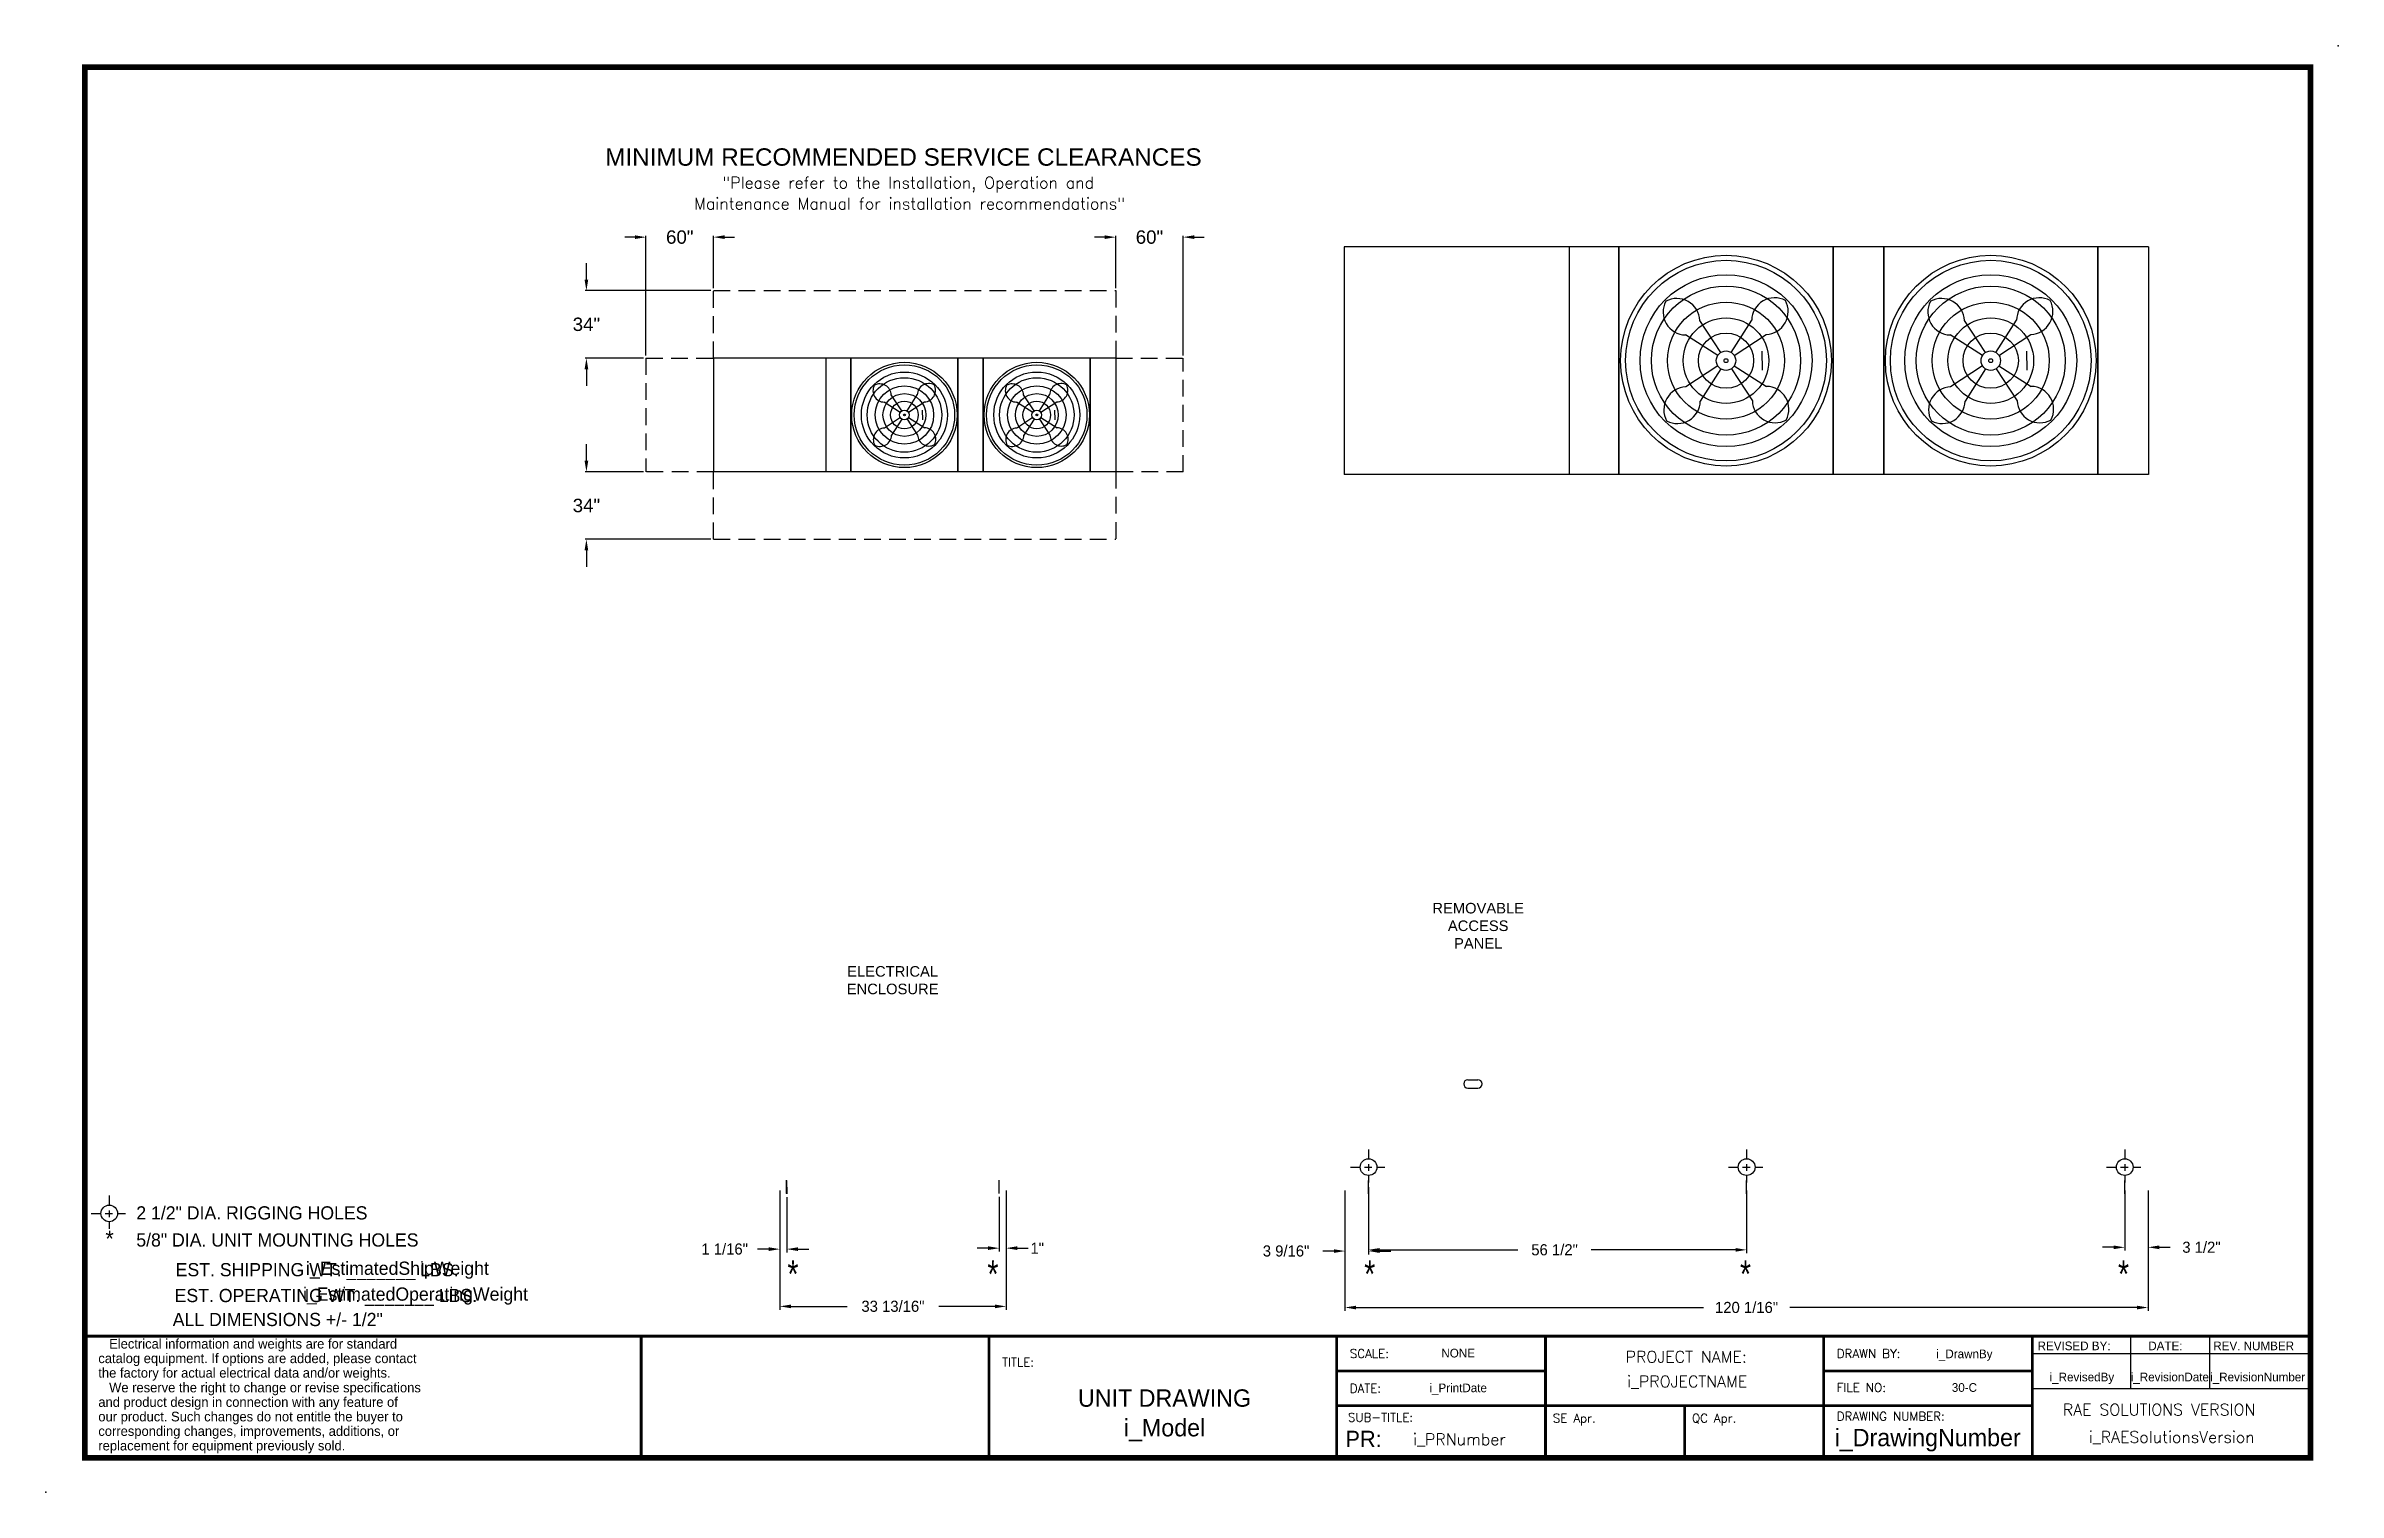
# Model space of a CAD drawing. Extents: x -20 to 322, y -9 to 207.
import ezdxf
from ezdxf.enums import TextEntityAlignment as Align

# ---------------------------------------------------------------- set-up
doc = ezdxf.new("R2010")
doc.units = 0
doc.header["$MEASUREMENT"] = 0
doc.linetypes.add('DASHED', pattern=[0.75, 0.5, -0.25])
doc.layers.get('0').update_dxf_attribs({"color": 1, "linetype": 'CONTINUOUS'})
doc.styles.add('dimentions', font='ARIAL.TTF')
doc.styles.add('SIMPLEX', font='SIMPLEX')
doc.styles.add('SLDTEXTSTYLE0', font='ARIAL.TTF', dxfattribs={"width": 0.75})
doc.dimstyles.get("Standard").update_dxf_attribs({"dimtxt": 1.66, "dimasz": 1.66, "dimexe": 0.5, "dimexo": 0.5, "dimgap": 0.5, "dimtad": 0, "dimtih": 1, "dimtoh": 1, "dimdec": 4, "dimzin": 0, "dimdsep": 46, "dimlunit": 5, "dimtxsty": 'STANDARD', "dimcen": 0.09, "dimadec": 0, "dimazin": 0, "dimtfac": 1, "dimtdec": 4, "dimtofl": 0, "dimtmove": 0, "dimatfit": 3, "dimfxl": 1, "dimfrac": 2, "dimtolj": 1, "dimtzin": 0, "dimarcsym": 0})

# ---------------------------------------------------------------- blocks, each defined once
blk = doc.blocks.new('*D19')
at = {"color": 0, "lineweight": -2}
for p, q in [((89.4, 36.02), (89.4, 18.2)), ((123.21, 36.02), (123.21, 18.2)), ((91.06, 18.7), (99.44, 18.7)), ((121.55, 18.7), (113.17, 18.7))]:
    blk.add_line(p, q, dxfattribs=at)
at = {"color": 0}
for points in [[(91.06, 18.97), (91.06, 18.42), (89.4, 18.7)], [(121.55, 18.97), (121.55, 18.42), (123.21, 18.7)]]:
    blk.add_solid(points, dxfattribs=at)
at = {"color": 0, "insert": (106.3, 18.7), "char_height": 1.66, "attachment_point": 5}
blk.add_mtext('\\A1;33 13/16"', dxfattribs=at)
blk = doc.blocks.new('*D20')
at = {"color": 0, "lineweight": -2}
for p, q in [((89.4, 36.02), (89.4, 26.76)), ((90.43, 35.02), (90.43, 26.76)), ((87.74, 27.26), (86.08, 27.26)), ((92.09, 27.26), (93.75, 27.26))]:
    blk.add_line(p, q, dxfattribs=at)
at = {"color": 0}
for points in [[(87.74, 27.53), (87.74, 26.98), (89.4, 27.26)], [(92.09, 27.53), (92.09, 26.98), (90.43, 27.26)]]:
    blk.add_solid(points, dxfattribs=at)
at = {"color": 0, "insert": (81.15, 27.26), "char_height": 1.66, "attachment_point": 5}
blk.add_mtext('\\A1;1 1/16"', dxfattribs=at)
blk = doc.blocks.new('*D21')
at = {"color": 0, "lineweight": -2}
for p, q in [((122.19, 35.08), (122.19, 26.9)), ((123.21, 36.02), (123.21, 26.9)), ((120.53, 27.4), (118.87, 27.4)), ((124.87, 27.4), (126.53, 27.4))]:
    blk.add_line(p, q, dxfattribs=at)
at = {"color": 0}
for points in [[(120.53, 27.68), (120.53, 27.13), (122.19, 27.4)], [(124.87, 27.68), (124.87, 27.13), (123.21, 27.4)]]:
    blk.add_solid(points, dxfattribs=at)
at = {"color": 0, "insert": (127.86, 27.4), "char_height": 1.66, "attachment_point": 5}
blk.add_mtext('\\A1;1"', dxfattribs=at)
blk = doc.blocks.new('*D22')
at = {"color": 0, "lineweight": -2}
for p, q in [((173.85, 36.02), (173.85, 18.03)), ((293.88, 36.02), (293.88, 18.03)), ((175.51, 18.53), (227.42, 18.53)), ((292.22, 18.53), (240.32, 18.53))]:
    blk.add_line(p, q, dxfattribs=at)
at = {"color": 0}
for points in [[(175.51, 18.8), (175.51, 18.25), (173.85, 18.53)], [(292.22, 18.8), (292.22, 18.25), (293.88, 18.53)]]:
    blk.add_solid(points, dxfattribs=at)
at = {"color": 0, "insert": (233.87, 18.53), "char_height": 1.66, "attachment_point": 5}
blk.add_mtext('\\A1;120 1/16"', dxfattribs=at)
blk = doc.blocks.new('*D23')
at = {"color": 0, "lineweight": -2}
for p, q in [((173.85, 36.02), (173.85, 26.47)), ((177.38, 36.02), (177.38, 26.47)), ((172.19, 26.97), (170.53, 26.97)), ((179.04, 26.97), (180.7, 26.97))]:
    blk.add_line(p, q, dxfattribs=at)
at = {"color": 0}
for points in [[(172.19, 27.24), (172.19, 26.69), (173.85, 26.97)], [(179.04, 27.24), (179.04, 26.69), (177.38, 26.97)]]:
    blk.add_solid(points, dxfattribs=at)
at = {"color": 0, "insert": (165.05, 26.97), "char_height": 1.66, "attachment_point": 5}
blk.add_mtext('\\A1;3 9/16"', dxfattribs=at)
blk = doc.blocks.new('*D24')
at = {"color": 0, "lineweight": -2}
for p, q in [((177.38, 36.02), (177.38, 26.65)), ((233.88, 36.02), (233.88, 26.65)), ((179.04, 27.15), (199.7, 27.15)), ((232.22, 27.15), (210.66, 27.15))]:
    blk.add_line(p, q, dxfattribs=at)
at = {"color": 0}
for points in [[(179.04, 27.42), (179.04, 26.87), (177.38, 27.15)], [(232.22, 27.42), (232.22, 26.87), (233.88, 27.15)]]:
    blk.add_solid(points, dxfattribs=at)
at = {"color": 0, "insert": (205.18, 27.15), "char_height": 1.66, "attachment_point": 5}
blk.add_mtext('\\A1;56 1/2"', dxfattribs=at)
blk = doc.blocks.new('*D25')
at = {"color": 0, "lineweight": -2}
for p, q in [((290.38, 36.02), (290.38, 27.03)), ((293.88, 36.02), (293.88, 27.03)), ((288.72, 27.53), (287.06, 27.53)), ((295.54, 27.53), (297.2, 27.53))]:
    blk.add_line(p, q, dxfattribs=at)
at = {"color": 0}
for points in [[(288.72, 27.8), (288.72, 27.25), (290.38, 27.53)], [(295.54, 27.8), (295.54, 27.25), (293.88, 27.53)]]:
    blk.add_solid(points, dxfattribs=at)
at = {"color": 0, "insert": (301.85, 27.53), "char_height": 1.66, "attachment_point": 5}
blk.add_mtext('\\A1;3 1/2"', dxfattribs=at)

msp = doc.modelspace()

# ---------------------------------------------------------------- linework, layer by layer
at = {"color": 1, "lineweight": 30, "ltscale": 5}
for p, q in [((67.73436, 178.54823), (66.2384, 178.54823)), ((69.39436, 160.83799), (69.39436, 178.72823)), ((79.48294, 170.92657), (79.48294, 178.72823)), ((79.48294, 170.92657), (79.48294, 178.72823)), ((81.14294, 178.54823), (82.6389, 178.54823)), ((137.92758, 178.54823), (136.43162, 178.54823)), ((139.58758, 170.92657), (139.58758, 178.72823)), ((139.58758, 170.92657), (139.58758, 178.72823)), ((149.67616, 160.83799), (149.67616, 178.72823)), ((151.33616, 178.54823), (152.83212, 178.54823)), ((293.94537, 177.08514), (173.73611, 177.08514)), ((173.73611, 177.08514), (173.73611, 143.08514)), ((207.36111, 177.08514), (207.36111, 143.08514)), ((214.79861, 177.08514), (214.79861, 143.08514)), ((214.79861, 143.08514), (214.79861, 177.08514)), ((246.79861, 177.08514), (246.79861, 143.08514)), ((246.79861, 143.08514), (246.79861, 177.08514)), ((254.36111, 177.08514), (254.36111, 143.08514)), ((254.36111, 143.08514), (254.36111, 177.08514)), ((286.36111, 177.08514), (286.36111, 143.08514)), ((286.36111, 143.08514), (286.36111, 177.08514)), ((293.94537, 177.08514), (293.94537, 143.08514)), ((60.49017, 172.21157), (60.49017, 174.67587)), ((79.10794, 170.55157), (60.31017, 170.55157)), ((236.14236, 161.52264), (236.20486, 158.64764)), ((275.70486, 161.52264), (275.76736, 158.64764)), ((69.01936, 160.46299), (60.31017, 160.46299)), ((69.01936, 160.46299), (60.31017, 160.46299)), ((60.49017, 158.80299), (60.49017, 156.33869)), ((79.48294, 160.46299), (79.48294, 143.46299)), ((139.58758, 160.46299), (79.48294, 160.46299)), ((96.29544, 160.46299), (96.29544, 143.46299)), ((100.01419, 160.46299), (100.01419, 143.46299)), ((100.01419, 143.46299), (100.01419, 160.46299)), ((116.01419, 160.46299), (116.01419, 143.46299)), ((116.01419, 143.46299), (116.01419, 160.46299)), ((119.79544, 160.46299), (119.79544, 143.46299)), ((119.79544, 143.46299), (119.79544, 160.46299)), ((135.79544, 160.46299), (135.79544, 143.46299)), ((135.79544, 143.46299), (135.79544, 160.46299)), ((139.58758, 160.46299), (139.58758, 143.46299)), ((110.68607, 152.68174), (110.71732, 151.24424)), ((130.46732, 152.68174), (130.49857, 151.24424)), ((60.49017, 145.12299), (60.49017, 147.58728)), ((69.01936, 143.46299), (60.31017, 143.46299)), ((69.01936, 143.46299), (60.31017, 143.46299)), ((139.58758, 143.46299), (79.48294, 143.46299)), ((293.94537, 143.08514), (173.73611, 143.08514)), ((79.10794, 133.3744), (60.31017, 133.3744)), ((60.49017, 131.7144), (60.49017, 129.25011)), ((90.41649, 35.58317), (90.41649, 37.58317)), ((90.42867, 35.52067), (90.42867, 37.52067)), ((90.42867, 36.52067), (90.42867, 35.52067)), ((122.19085, 35.58317), (122.19085, 37.58317)), ((177.38287, 35.52067), (177.38287, 37.52067)), ((177.38287, 36.52067), (177.38287, 35.52067)), ((233.88287, 35.52067), (233.88287, 37.52067)), ((290.38287, 35.52067), (290.38287, 37.52067))]:
    msp.add_line(p, q, dxfattribs=at)
msp.add_line((207.36111, 177.08514), (173.73611, 177.08514))
at = {"color": 1, "linetype": 'DASHED', "lineweight": 30, "ltscale": 5}
for p, q in [((79.48294, 170.55157), (139.58758, 170.55157)), ((79.48294, 160.46299), (79.48294, 170.55157)), ((139.58758, 170.55157), (139.58758, 160.46299)), ((69.39436, 160.46299), (69.39436, 143.46299)), ((69.39436, 160.46299), (79.48294, 160.46299)), ((139.58758, 160.46299), (149.67616, 160.46299)), ((149.67616, 143.46299), (149.67616, 160.46299)), ((79.48294, 143.46299), (69.39436, 143.46299)), ((79.48294, 133.3744), (79.48294, 143.46299)), ((139.58758, 143.46299), (139.58758, 133.3744)), ((149.67616, 143.46299), (139.58758, 143.46299)), ((79.48294, 133.3744), (139.58758, 133.3744))]:
    msp.add_line(p, q, dxfattribs=at)
at = {"color": 1, "lineweight": 30}
for p, q in [((230.00256, 161.29864), (226.86462, 166.08209)), ((231.57669, 161.31023), (234.64381, 166.13939)), ((269.56506, 161.29864), (266.42712, 166.08209)), ((271.13919, 161.31023), (274.20631, 166.13939)), ((229.57351, 160.86323), (224.74436, 163.93035)), ((232.0121, 160.88119), (236.79555, 164.01913)), ((269.13601, 160.86323), (264.30686, 163.93035)), ((271.5746, 160.88119), (276.35805, 164.01913)), ((229.58511, 159.28909), (224.80166, 156.15116)), ((230.02052, 158.86005), (226.9534, 154.03089)), ((231.59466, 158.87165), (234.73259, 154.0882)), ((232.0237, 159.30706), (236.85286, 156.23993)), ((269.14761, 159.28909), (264.36416, 156.15116)), ((269.58302, 158.86005), (266.5159, 154.03089)), ((271.15716, 158.87165), (274.29509, 154.0882)), ((271.5862, 159.30706), (276.41536, 156.23993)), ((107.61617, 152.56973), (106.0472, 154.96146)), ((108.40324, 152.57553), (109.9368, 154.99011)), ((127.39742, 152.56973), (125.82845, 154.96146)), ((128.18449, 152.57553), (129.71805, 154.99011)), ((107.40165, 152.35203), (104.98707, 153.88559)), ((107.40745, 151.56496), (105.01572, 149.99599)), ((107.62515, 151.35044), (106.09159, 148.93586)), ((108.41222, 151.35624), (109.98119, 148.96451)), ((108.62094, 152.36101), (111.01267, 153.92998)), ((108.62674, 151.57394), (111.04132, 150.04038)), ((127.1829, 152.35203), (124.76832, 153.88559)), ((127.1887, 151.56496), (124.79697, 149.99599)), ((127.4064, 151.35044), (125.87284, 148.93586)), ((128.19347, 151.35624), (129.76244, 148.96451)), ((128.40219, 152.36101), (130.79392, 153.92998)), ((128.40799, 151.57394), (130.82257, 150.04038)), ((192.21881, 52.58317), (193.71881, 52.58317)), ((192.21881, 51.33317), (193.71881, 51.33317))]:
    msp.add_line(p, q, dxfattribs=at)
at = {"lineweight": 30}
for p, q in [((177.38287, 42.17687), (177.38287, 40.86604)), ((233.88287, 42.17687), (233.88287, 40.86604)), ((290.38287, 42.17687), (290.38287, 40.86604)), ((174.66705, 39.52067), (175.99643, 39.52067)), ((176.76339, 39.52067), (177.88435, 39.52067)), ((177.38287, 39.94552), (177.38287, 38.95419)), ((177.38287, 38.2461), (177.38287, 37.21235)), ((178.65132, 39.52067), (179.78707, 39.52067)), ((231.16705, 39.52067), (232.49643, 39.52067)), ((233.26339, 39.52067), (234.38435, 39.52067)), ((233.88287, 39.94552), (233.88287, 38.95419)), ((233.88287, 38.2461), (233.88287, 37.21235)), ((235.15132, 39.52067), (236.28707, 39.52067)), ((287.66705, 39.52067), (288.99643, 39.52067)), ((289.76339, 39.52067), (290.88435, 39.52067)), ((290.38287, 39.94552), (290.38287, 38.95419)), ((290.38287, 38.2461), (290.38287, 37.21235)), ((291.65132, 39.52067), (292.78707, 39.52067)), ((-10.81539, 35.25404), (-10.81539, 33.94322)), ((-13.53121, 32.59784), (-12.20183, 32.59784)), ((-11.43487, 32.59784), (-10.31391, 32.59784)), ((-10.81539, 33.02269), (-10.81539, 32.03137)), ((-10.81539, 31.32327), (-10.81539, 30.28953)), ((-9.54694, 32.59784), (-8.41119, 32.59784)), ((68.67887, -3.95), (68.67887, 14.24125)), ((120.65387, -3.95), (120.65387, 14.24125)), ((172.62887, 14.24125), (276.57887, 14.24125)), ((172.62887, -3.95), (172.62887, 14.24125)), ((203.81387, 14.24125), (203.81387, -3.95)), ((245.39387, 14.24125), (245.39387, 3.84625)), ((276.57887, 14.24125), (276.57887, -3.95)), ((276.57887, 14.24125), (318.15887, 14.24125)), ((276.57887, 14.24125), (276.57887, 11.6425)), ((291.25003, 14.24125), (291.25003, 6.445)), ((303.06539, 14.24125), (303.06539, 6.445)), ((276.57887, 11.6425), (318.15887, 11.6425)), ((203.81387, 9.04375), (172.62887, 9.04375)), ((245.39387, 9.04375), (276.57887, 9.04375)), ((245.39387, 3.84625), (245.39387, 9.04375)), ((276.57887, 3.84625), (172.62887, 3.84625)), ((224.60387, 3.84625), (224.60387, -3.95)), ((245.39387, 3.84625), (245.39387, -3.95)), ((276.57887, 6.445), (318.15887, 6.445))]:
    msp.add_line(p, q, dxfattribs=at)
at = {"const_width": 0.8316}
msp.add_lwpolyline([(-14.48113, -3.95), (318.15887, -3.95), (318.15887, 203.95), (-14.48113, 203.95), (-14.48113, -3.95)], dxfattribs=at)
at = {"lineweight": 30, "const_width": 0.4158}
for points in [[(69.17048, 14.24125), (-14.48113, 14.24125)], [(318.15887, 14.24125), (68.67887, 14.24125), (68.67887, -3.95)], [(120.65387, 14.24125), (120.65387, -3.95)], [(172.62887, 14.24125), (172.62887, -3.95)], [(203.81387, 14.24125), (203.81387, -3.95)], [(245.39387, 14.24125), (245.39387, -3.95)], [(276.57887, -3.95), (276.57887, 14.24125), (318.15887, 14.24125)], [(203.81387, 9.04375), (172.62887, 9.04375)], [(276.57887, 9.04375), (245.39387, 9.04375), (245.39387, -3.95)], [(276.57887, 3.84625), (172.62887, 3.84625)], [(224.60387, 3.84625), (224.60387, -3.95)]]:
    msp.add_lwpolyline(points, dxfattribs=at)
at = {"color": 1, "lineweight": 30}
for centre, radius in [((230.79861, 160.08514), 15.75), ((230.79861, 160.08514), 14.99997), ((270.36111, 160.08514), 15.75), ((270.36111, 160.08514), 14.99997), ((230.79861, 160.08514), 12.85177), ((270.36111, 160.08514), 12.85177), ((230.79861, 160.08514), 11.13912), ((230.79861, 160.08514), 8.73857), ((270.36111, 160.08514), 11.13912), ((270.36111, 160.08514), 8.73857), ((230.79861, 160.08514), 6.40143), ((270.36111, 160.08514), 6.40143), ((230.79861, 160.08514), 4.13262), ((230.79861, 160.08514), 1.4513), ((270.36111, 160.08514), 4.13262), ((270.36111, 160.08514), 1.4513), ((108.01419, 151.96299), 7.875), ((108.01419, 151.96299), 7.49999), ((108.01419, 151.96299), 6.42589), ((127.79544, 151.96299), 7.875), ((127.79544, 151.96299), 7.49999), ((127.79544, 151.96299), 6.42589), ((230.79861, 160.08514), 0.28645), ((270.36111, 160.08514), 0.28645), ((108.01419, 151.96299), 5.56956), ((108.01419, 151.96299), 4.36928), ((108.01419, 151.96299), 3.20072), ((127.79544, 151.96299), 5.56956), ((127.79544, 151.96299), 4.36928), ((127.79544, 151.96299), 3.20072), ((108.01419, 151.96299), 2.06631), ((108.01419, 151.96299), 0.72565), ((108.01419, 151.96299), 0.14323), ((127.79544, 151.96299), 2.06631), ((127.79544, 151.96299), 0.72565), ((127.79544, 151.96299), 0.14323)]:
    msp.add_circle(centre, radius, dxfattribs=at)
at = {"color": 1, "lineweight": 30, "ltscale": 5}
for centre in [(177.38287, 39.52067), (233.88287, 39.52067), (290.38287, 39.52067)]:
    msp.add_circle(centre, 1.25, dxfattribs=at)
at = {"lineweight": 30}
msp.add_circle((-10.81539, 32.59784), 1.2465, dxfattribs=at)
at = {"color": 1, "lineweight": 30}
for centre, radius, start, end in [((224.82456, 167.35601), 3.4266, 152.1444669, 268.6588262), ((223.44052, 165.95143), 3.4266, 2.185287, 118.6996463), ((238.06947, 166.05919), 3.4266, 62.1444669, 178.6588262), ((236.66489, 167.44323), 3.4266, 272.185287, 28.6996463), ((264.38706, 167.35601), 3.4266, 152.1444669, 268.6588262), ((263.00302, 165.95143), 3.4266, 2.185287, 118.6996463), ((277.63197, 166.05919), 3.4266, 62.1444669, 178.6588262), ((276.22739, 167.44323), 3.4266, 272.185287, 28.6996463), ((105.02717, 155.59842), 1.7133, 152.1444669, 268.6588262), ((104.33515, 154.89613), 1.7133, 2.185287, 118.6996463), ((111.64963, 154.95001), 1.7133, 62.1444669, 178.6588262), ((110.94734, 155.64203), 1.7133, 272.185287, 28.6996463), ((124.80842, 155.59842), 1.7133, 152.1444669, 268.6588262), ((124.1164, 154.89613), 1.7133, 2.185287, 118.6996463), ((131.43088, 154.95001), 1.7133, 62.1444669, 178.6588262), ((130.72859, 155.64203), 1.7133, 272.185287, 28.6996463), ((224.93232, 152.72706), 3.4266, 92.185287, 208.6996463), ((236.77265, 152.81428), 3.4266, 332.1444669, 88.6588262), ((264.49482, 152.72706), 3.4266, 92.185287, 208.6996463), ((276.33515, 152.81428), 3.4266, 332.1444669, 88.6588262), ((223.52774, 154.11109), 3.4266, 242.1444669, 358.6588262), ((238.15669, 154.21886), 3.4266, 182.185287, 298.6996463), ((263.09024, 154.11109), 3.4266, 242.1444669, 358.6588262), ((277.71919, 154.21886), 3.4266, 182.185287, 298.6996463), ((105.08105, 148.28394), 1.7133, 92.185287, 208.6996463), ((104.37876, 148.97596), 1.7133, 242.1444669, 358.6588262), ((111.69324, 149.02984), 1.7133, 182.185287, 298.6996463), ((111.00122, 148.32755), 1.7133, 332.1444669, 88.6588262), ((124.8623, 148.28394), 1.7133, 92.185287, 208.6996463), ((124.16001, 148.97596), 1.7133, 242.1444669, 358.6588262), ((131.47449, 149.02984), 1.7133, 182.185287, 298.6996463), ((130.78247, 148.32755), 1.7133, 332.1444669, 88.6588262), ((192.21881, 51.95817), 0.625, 90, 270), ((193.71881, 51.95817), 0.625, 270, 90)]:
    msp.add_arc(centre, radius, start, end, dxfattribs=at)
for p in [(322.28099, 207.1526), (276.57887, -3.95), (-20.29527, -9.07783)]:
    msp.add_point(p)
at = {"color": 1, "lineweight": 30, "ltscale": 5}
for points in [[(67.73436, 178.8249), (67.73436, 178.27156), (69.39436, 178.54823)], [(81.14294, 178.8249), (81.14294, 178.27156), (79.48294, 178.54823)], [(137.92758, 178.8249), (137.92758, 178.27156), (139.58758, 178.54823)], [(151.33616, 178.8249), (151.33616, 178.27156), (149.67616, 178.54823)], [(60.2135, 172.21157), (60.76683, 172.21157), (60.49017, 170.55157)], [(60.2135, 158.80299), (60.76683, 158.80299), (60.49017, 160.46299)], [(60.2135, 145.12299), (60.76683, 145.12299), (60.49017, 143.46299)], [(60.2135, 131.7144), (60.76683, 131.7144), (60.49017, 133.3744)]]:
    msp.add_solid(points, dxfattribs=at)

# ---------------------------------------------------------------- texts
at = {"lineweight": 30}
for s, height, style, p in [('MINIMUM RECOMMENDED SERVICE CLEARANCES', 2.59875, 'dimentions', (63.29459, 189.22959)), ('TITLE:', 1.299375, 'SIMPLEX', (122.60293, 9.69344)), ('SCALE:', 1.299375, 'SIMPLEX', (174.57793, 10.99281)), ('DRAWN BY:', 1.299375, 'SIMPLEX', (247.34293, 10.99281)), ('DATE:', 1.299375, 'SIMPLEX', (174.57793, 5.79531)), ('FILE NO:', 1.299375, 'SIMPLEX', (247.34293, 5.92094)), ('RAE SOLUTIONS VERSION', 1.72557, 'SIMPLEX', (281.13434, 2.39873)), ('SUB-TITLE:', 1.299375, 'SIMPLEX', (174.29637, 1.45524)), ('SE Apr.', 1.299375, 'SIMPLEX', (204.91869, 1.33449)), ('QC Apr.', 1.299375, 'SIMPLEX', (225.70869, 1.33449)), ('DRAWING NUMBER:', 1.299375, 'SIMPLEX', (247.34293, 1.61302))]:
    msp.add_text(s, height=height, dxfattribs=dict(at, style=style)).set_placement(p)
at = {"lineweight": 30, "style": 'SIMPLEX'}
for s, p in [('"Please refer to the Installation, Operation and', (108.57978, 185.82407)), ('Maintenance Manual for installation recommendations"', (108.78559, 182.69634)), ('PROJECT NAME:', (224.86486, 10.29993)), ('i_PROJECTNAME', (224.99607, 6.60649)), ('i_RAESolutionsVersion', (297.41176, -1.70139)), ('i_PRNumber', (190.95416, -2.03558))]:
    msp.add_text(s, height=1.72557, dxfattribs=at).set_placement(p, align=Align.CENTER)
at = {"lineweight": 30}
for s, height, p in [('2 1/2" DIA. RIGGING HOLES', 1.97505, (-6.77861, 31.68779)), ('5/8" DIA. UNIT MOUNTING HOLES', 1.97505, (-6.77861, 27.63668)), ('   Electrical information and weights are for standard', 1.4474295, (-12.45182, 12.38597)), ('catalog equipment. If options are added, please contact', 1.4474295, (-12.45182, 10.21483)), ('REVISED BY:', 1.299375, (277.35882, 12.14651)), ('DATE:', 1.299375, (293.90546, 12.14651)), ('REV. NUMBER', 1.299375, (303.62237, 12.14651)), ('the factory for actual electrical data and/or weights.', 1.4474295, (-12.45182, 8.04369)), ('   We reserve the right to change or revise specifications', 1.4474295, (-12.45182, 5.84516)), ('and product design in connection with any feature of', 1.4474295, (-12.45182, 3.67402)), ('our product. Such changes do not entitle the buyer to', 1.4474295, (-12.45182, 1.50287)), ('corresponding changes, improvements, additions, or ', 1.4474295, (-12.45182, -0.66827)), ('replacement for equipment previously sold.', 1.4474295, (-12.45182, -2.83941))]:
    msp.add_text(s, height=height, dxfattribs=at).set_placement(p)
for s, height, p in [('*', 2.43067, (-10.7641, 27.60247)), ('EST. SHIPPING WT. _______ LBS.', 1.97505, (20.24161, 23.19839)), ('i_EstimatedShipWeight', 1.9773167, (32.24607, 23.41414)), ('EST. OPERATING WT. _______ LBS.', 1.97505, (21.55307, 19.33506)), ('i_EstimatedOperatingWeight', 1.97505, (34.94855, 19.55081)), ('ALL DIMENSIONS +/- 1/2"', 1.97505, (14.36143, 15.75068)), ('NONE', 1.299375, (190.7719, 11.06146)), ('i_DrawnBy', 1.299375, (266.42783, 10.95)), ('i_PrintDate', 1.299375, (190.7719, 5.86396)), ('30-C', 1.299375, (266.42783, 5.92272)), ('i_RevisedBy', 1.299375, (283.98076, 7.48734)), ('i_RevisionDate', 1.299375, (297.12778, 7.48734)), ('i_RevisionNumber', 1.299375, (310.24953, 7.48734)), ('UNIT DRAWING', 2.59875, (146.88695, 3.69374)), ('i_Model', 2.59875, (146.88695, -0.73545)), ('i_DrawingNumber', 2.59875, (260.93888, -2.21122))]:
    msp.add_text(s, height=height, dxfattribs=at).set_placement(p, align=Align.CENTER)
msp.add_text('PR:', height=2.436328, dxfattribs=at).set_placement((179.34793, -2.33582), align=Align.RIGHT)
at = {"color": 1, "lineweight": 30}
for s, insert, char_height, attachment_point, style in [('\\A1;60"', (74.43865, 178.54823), 2, 5, 'dimentions'), ('\\A1;60"', (144.63187, 178.54823), 2, 5, 'dimentions'), ('\\A1;34"', (60.49017, 165.50728), 2, 5, 'dimentions'), ('\\A1;34"', (60.49017, 138.41869), 2, 5, 'dimentions'), ('\\pi-3.377,l3.377,t3.377;REMOVABLE\\PACCESS\\PPANEL', (193.76469, 75.60193), 1.577, 5, 'dimentions'), ('ELECTRICAL\\PENCLOSURE', (106.25317, 67.45618), 1.577, 5, 'dimentions'), ('*', (90.53344, 25.57438), 4.05156, 1, 'SLDTEXTSTYLE0'), ('*', (176.73199, 25.57438), 4.05156, 1, 'SLDTEXTSTYLE0')]:
    msp.add_mtext(s, dxfattribs=dict(at, insert=insert, char_height=char_height, attachment_point=attachment_point, style=style))
at = {"color": 1, "lineweight": 30, "extrusion": (0, 0, -1), "char_height": 4.05156, "attachment_point": 1, "text_direction": (-1, 0, 0), "style": 'SLDTEXTSTYLE0'}
for insert in [(122.07389, 25.57438), (234.53375, 25.57438), (291.03375, 25.57438)]:
    msp.add_mtext('*', dxfattribs=dict(at, insert=insert))

# ---------------------------------------------------------------- dimensions: what is measured, and where the dimension line sits
for base, p1, p2, picture, middle in [((89.3974169301, 27.2581449584), (90.4286669301, 35.5206673909), (89.3974169301, 36.5206673909), '*D20', (81.1507502634, 27.2581449584)), ((123.20992, 18.69543), (89.39742, 36.52067), (123.20992, 36.52067), '*D19', (106.30367, 18.69543)), ((123.20992, 27.40192), (122.19085, 35.58317), (123.20992, 36.52067), '*D21', (127.85992, 27.40192)), ((173.8516190075, 26.9670643435), (177.3828690075, 36.5206673909), (173.8516190075, 36.5206673909), '*D23', (165.0516190075, 26.9670643435)), ((293.8828690075, 18.5278852148), (173.8516190075, 36.5206673909), (293.8828690075, 36.5206673909), '*D22', (233.8672440075, 18.5278852148)), ((293.88287, 27.52577), (290.38287, 36.52067), (293.88287, 36.52067), '*D25', (301.85287, 27.52577))]:
    dim = msp.add_linear_dim(base=base, p1=p1, p2=p2, dimstyle='Standard', override={"dimpost": '"'})
    dim.commit()
    dim.dimension.update_dxf_attribs({"geometry": picture, "text_midpoint": middle})
dim = msp.add_linear_dim(base=(233.88287, 27.14706), p1=(177.38287, 36.52067), p2=(233.88287, 36.52067), dimstyle='Standard', override={"dimpost": '"'})
dim.commit()
dim.dimension.update_dxf_attribs({"geometry": '*D24', "text_midpoint": (205.17864, 27.14706), "dimtype": 160})

doc.saveas('drawing.dxf')
